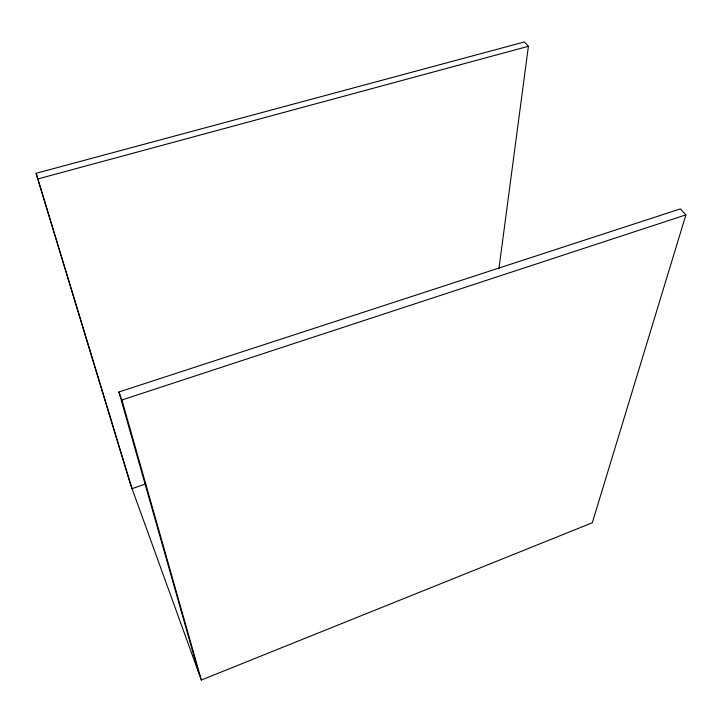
<?xml version="1.0" encoding="UTF-8"?>
<svg xmlns="http://www.w3.org/2000/svg" width="722" height="722" viewBox="0 0 722 722"><rect width="100%" height="100%" fill="white"/><g stroke="black" fill="none" stroke-linecap="round" stroke-linejoin="round"><path stroke-width="1.08" d="M498.938 268.602L528.405 46.298L524.352 41.966L36.1 173.307L130.213 483.578L201.339 680.034L592.302 522.764L685.9 214.867L680.332 208.902L118.904 392.001L198.965 673.482M145.88 483.83L132.054 488.668L36.1 173.307M118.904 392.001L121.928 399.988L685.9 214.867M38.203 178.857L528.405 46.298M121.928 399.988L201.339 680.034"/></g></svg>
